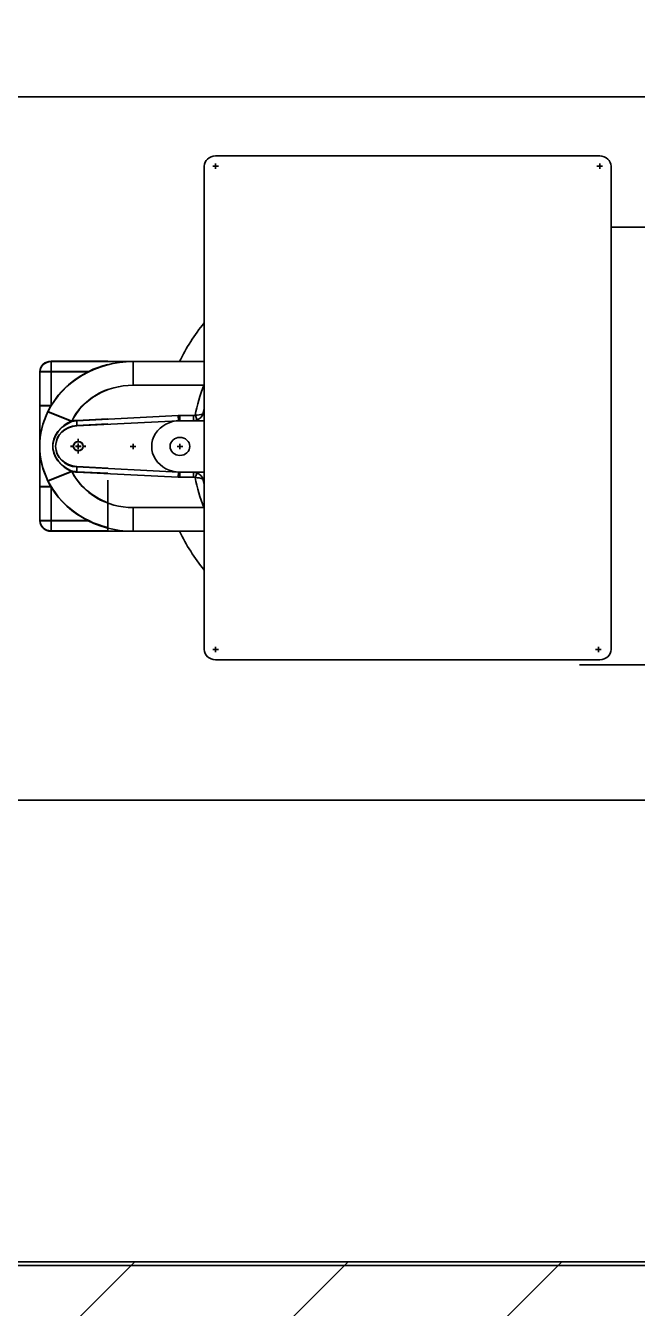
# Model space of a CAD drawing. Extents: x -12047294 to -5625356, y -1456591 to -622873.
# Drawn here: x -5747469 to -5746962, y -680637 to -679574 of the extents above; entities that cross this region are included whole.
import ezdxf

# ---------------------------------------------------------------- set-up
doc = ezdxf.new("R2010")
doc.units = 0
doc.header["$LTSCALE"] = 10
doc.header["$MEASUREMENT"] = 0
doc.layers.add('A-TEXTROOM-报建', color=210, linetype='Continuous')
doc.layers.add('M-DUCT', color=156, linetype='Continuous', lineweight=25)
doc.layers.add('M-W-EQUIP', color=156, linetype='Continuous', lineweight=35)

# ---------------------------------------------------------------- blocks, each defined once
blk = doc.blocks.new('300RT')
at = {"layer": 'M-W-EQUIP'}
for p, q in [((313.29, 831.23, 0), (1506.52, 831.23, 0)), ((1506.52, 831.23, 0), (2232.41, 831.23, 0)), ((1475.04, 789.1, 0), (1116.86, 789.1, 0)), ((1106.33, 781.76, 0), (1106.33, 620.25, 0)), ((1116.86, 781.76, 0), (1114.19, 781.76, 0)), ((1116.86, 781.76, 0), (1116.86, 783.62, 0)), ((1116.86, 781.76, 0), (1116.86, 779.9, 0)), ((1116.86, 781.76, 0), (1119.54, 781.76, 0)), ((1475.04, 781.76, 0), (1472.36, 781.76, 0)), ((1475.04, 781.76, 0), (1475.04, 783.62, 0)), ((1475.04, 781.76, 0), (1475.04, 779.9, 0)), ((1475.04, 781.76, 0), (1477.71, 781.76, 0)), ((1485.57, 436.94, 0), (1485.57, 781.76, 0)), ((1106.33, 738.38, 0), (742.73, 738.38, 0)), ((1551.94, 642.34, 0), (1485.85, 642.34, 0)), ((1551.94, 625.46, 0), (1551.94, 642.34, 0)), ((1628.31, 642.34, 0), (1551.94, 642.34, 0)), ((1575.52, 642.64, 0), (1628.31, 642.64, 0)), ((1628.31, 635.31, 0), (1628.31, 642.64, 0)), ((1628.31, 642.34, 0), (1628.31, 635, 0)), ((1628.31, 635.31, 0), (1593.41, 635.31, 0)), ((1593.41, 635, 0), (1628.31, 635, 0)), ((1628.31, 635.31, 0), (1625.64, 635.31, 0)), ((1628.31, 635, 0), (1625.64, 635, 0)), ((1628.31, 635.31, 0), (1628.31, 637.17, 0)), ((1628.31, 635, 0), (1628.31, 636.87, 0)), ((1628.31, 611, 0), (1628.31, 635.31, 0)), ((1628.31, 635.31, 0), (1638.85, 635.31, 0)), ((1628.31, 635.31, 0), (1628.31, 633.44, 0)), ((1628.31, 635.31, 0), (1630.99, 635.31, 0)), ((1638.85, 635, 0), (1628.31, 635, 0)), ((1628.31, 635, 0), (1628.31, 610.7, 0)), ((1628.31, 635, 0), (1628.31, 633.14, 0)), ((1628.31, 635, 0), (1630.99, 635, 0)), ((1638.85, 635.31, 0), (1638.85, 611, 0)), ((1638.85, 610.7, 0), (1638.85, 635, 0)), ((1485.85, 625.46, 0), (1551.94, 625.46, 0)), ((1106.33, 620.25, 0), (1106.33, 436.94, 0)), ((1609.15, 599.96, 0), (1631.26, 606.85, 0)), ((1609.15, 599.65, 0), (1631.26, 606.55, 0)), ((1628.31, 611, 0), (1638.85, 611, 0)), ((1638.85, 610.7, 0), (1628.31, 610.7, 0)), ((1638.85, 611, 0), (1638.85, 582.12, 0)), ((1638.85, 581.81, 0), (1638.85, 610.7, 0)), ((1485.57, 600.15, 0), (1508.22, 600.15, 0)), ((1494.09, 604.03, 0), (1492.22, 600.72, 0)), ((1495.72, 603.82, 0), (1494.09, 604.03, 0)), ((1508.22, 603.82, 0), (1495.72, 603.82, 0)), ((1495.72, 600.15, 0), (1495.72, 603.82, 0)), ((1508.22, 600.15, 0), (1508.22, 603.82, 0)), ((1509.68, 600.12, 0), (1509.98, 603.79, 0)), ((1604.2, 596.46, 0), (1509.68, 600.12, 0)), ((1604.49, 600.12, 0), (1509.98, 603.79, 0)), ((1575.52, 601.55, 0), (1604.49, 600.43, 0)), ((1604.2, 596.77, 0), (1575.52, 597.88, 0)), ((1604.2, 596.77, 0), (1604.49, 600.43, 0)), ((1604.2, 596.46, 0), (1604.49, 600.12, 0)), ((1612.72, 598.56, 0), (1609.15, 599.96, 0)), ((1609.15, 599.65, 0), (1613.76, 597.78, 0)), ((1616.05, 596.91, 0), (1612.72, 598.56, 0)), ((1613.76, 597.78, 0), (1617.92, 595.47, 0)), ((1619.33, 594.79, 0), (1616.05, 596.91, 0)), ((1617.92, 595.47, 0), (1621.5, 592.67, 0)), ((1603.03, 585.78, 0), (1603.03, 587.14, 0)), ((1603.03, 585.48, 0), (1603.03, 586.84, 0)), ((1622.13, 592.37, 0), (1619.33, 594.79, 0)), ((1621.5, 592.67, 0), (1624.27, 589.46, 0)), ((1624.27, 589.76, 0), (1622.13, 592.37, 0)), ((1625.77, 586.95, 0), (1624.27, 589.76, 0)), ((1624.27, 589.46, 0), (1625.9, 586.31, 0)), ((1626.59, 583.97, 0), (1625.77, 586.95, 0)), ((1625.9, 586.31, 0), (1626.68, 583, 0)), ((1508.22, 581.81, 0), (1505.54, 581.81, 0)), ((1508.22, 581.81, 0), (1508.22, 583.68, 0)), ((1508.22, 581.81, 0), (1508.22, 579.95, 0)), ((1508.22, 581.81, 0), (1510.9, 581.81, 0)), ((1551.94, 581.81, 0), (1549.26, 581.81, 0)), ((1551.94, 581.81, 0), (1551.94, 583.68, 0)), ((1551.94, 581.81, 0), (1551.94, 579.95, 0)), ((1551.94, 581.81, 0), (1554.61, 581.81, 0)), ((1597.76, 582.12, 0), (1595.81, 582.12, 0)), ((1597.76, 581.81, 0), (1595.81, 581.81, 0)), ((1603.03, 582.12, 0), (1600.4, 582.12, 0)), ((1603.03, 581.81, 0), (1600.4, 581.81, 0)), ((1603.03, 582.12, 0), (1603.03, 583.95, 0)), ((1603.03, 581.81, 0), (1603.03, 583.65, 0)), ((1603.03, 582.12, 0), (1603.03, 580.28, 0)), ((1603.03, 582.12, 0), (1605.66, 582.12, 0)), ((1603.03, 581.81, 0), (1603.03, 579.98, 0)), ((1603.03, 581.81, 0), (1605.66, 581.81, 0)), ((1603.03, 578.45, 0), (1603.03, 577.09, 0)), ((1603.03, 578.14, 0), (1603.03, 576.79, 0)), ((1608.3, 582.12, 0), (1610.25, 582.12, 0)), ((1608.3, 581.81, 0), (1610.25, 581.81, 0)), ((1624.27, 574.47, 0), (1625.9, 577.62, 0)), ((1625.77, 576.98, 0), (1624.27, 574.17, 0)), ((1626.59, 579.96, 0), (1625.77, 576.98, 0)), ((1625.9, 577.62, 0), (1626.68, 580.93, 0)), ((1626.68, 580.93, 0), (1626.59, 583.97, 0)), ((1626.68, 583, 0), (1626.59, 579.96, 0)), ((1638.85, 582.12, 0), (1638.85, 553.23, 0)), ((1638.85, 552.93, 0), (1638.85, 581.81, 0)), ((1613.76, 566.15, 0), (1617.92, 568.45, 0)), ((1619.33, 569.13, 0), (1616.05, 567.02, 0)), ((1617.92, 568.45, 0), (1621.5, 571.25, 0)), ((1622.13, 571.56, 0), (1619.33, 569.13, 0)), ((1621.5, 571.25, 0), (1624.27, 574.47, 0)), ((1624.27, 574.17, 0), (1622.13, 571.56, 0)), ((1508.22, 563.47, 0), (1485.57, 563.47, 0)), ((1485.57, 558.52, 0), (1486.73, 558.52, 0)), ((1494.09, 559.59, 0), (1492.22, 562.91, 0)), ((1494.09, 559.59, 0), (1494.14, 559.6, 0)), ((1494.14, 559.6, 0), (1495.72, 559.8, 0)), ((1495.72, 559.8, 0), (1495.72, 563.47, 0)), ((1495.72, 559.8, 0), (1508.22, 559.8, 0)), ((1508.22, 563.47, 0), (1508.22, 559.8, 0)), ((1604.2, 567.16, 0), (1509.68, 563.5, 0)), ((1509.68, 563.5, 0), (1509.98, 559.84, 0)), ((1509.98, 559.84, 0), (1604.49, 563.5, 0)), ((1604.2, 567.47, 0), (1575.52, 566.35, 0)), ((1604.49, 563.8, 0), (1575.52, 562.68, 0)), ((1604.2, 567.47, 0), (1604.49, 563.8, 0)), ((1604.2, 567.16, 0), (1604.49, 563.5, 0)), ((1609.15, 564.28, 0), (1613.76, 566.15, 0)), ((1612.72, 565.37, 0), (1609.15, 563.97, 0)), ((1609.15, 564.28, 0), (1631.26, 557.38, 0)), ((1609.15, 563.97, 0), (1631.26, 557.08, 0)), ((1616.05, 567.02, 0), (1612.72, 565.37, 0)), ((1575.52, 521.59, 0), (1575.52, 557.8, 0)), ((1638.85, 553.23, 0), (1628.31, 553.23, 0)), ((1628.31, 528.93, 0), (1628.31, 553.23, 0)), ((1628.31, 552.93, 0), (1628.31, 528.62, 0)), ((1628.31, 552.93, 0), (1638.85, 552.93, 0)), ((1638.85, 553.23, 0), (1638.85, 528.93, 0)), ((1638.85, 528.62, 0), (1638.85, 552.93, 0)), ((1551.94, 538.16, 0), (1485.85, 538.16, 0)), ((1551.94, 538.16, 0), (1551.94, 521.29, 0)), ((1593.41, 528.93, 0), (1628.31, 528.93, 0)), ((1628.31, 528.62, 0), (1593.41, 528.62, 0)), ((1628.31, 528.93, 0), (1625.64, 528.93, 0)), ((1628.31, 528.62, 0), (1625.64, 528.62, 0)), ((1628.31, 528.93, 0), (1628.31, 530.79, 0)), ((1628.31, 528.62, 0), (1628.31, 530.49, 0)), ((1638.85, 528.93, 0), (1628.31, 528.93, 0)), ((1628.31, 521.59, 0), (1628.31, 528.93, 0)), ((1628.31, 528.93, 0), (1628.31, 527.06, 0)), ((1628.31, 528.93, 0), (1630.99, 528.93, 0)), ((1628.31, 528.62, 0), (1638.85, 528.62, 0)), ((1628.31, 528.62, 0), (1628.31, 521.29, 0)), ((1628.31, 528.62, 0), (1628.31, 526.76, 0)), ((1628.31, 528.62, 0), (1630.99, 528.62, 0)), ((1485.85, 521.29, 0), (1551.94, 521.29, 0)), ((1551.94, 521.29, 0), (1628.31, 521.29, 0)), ((1628.31, 521.59, 0), (1575.52, 521.59, 0)), ((1118.15, 436.94, 0), (1115.47, 436.94, 0)), ((1118.15, 436.94, 0), (1118.15, 438.81, 0)), ((1118.15, 436.94, 0), (1118.15, 435.08, 0)), ((1118.15, 436.94, 0), (1120.82, 436.94, 0)), ((1475.04, 436.94, 0), (1472.36, 436.94, 0)), ((1475.04, 436.94, 0), (1475.04, 438.81, 0)), ((1475.04, 436.94, 0), (1475.04, 435.08, 0)), ((1475.04, 436.94, 0), (1477.71, 436.94, 0)), ((742.73, 425.85, 0), (1135.66, 425.85, 0)), ((1116.86, 429.61, 0), (1475.04, 429.61, 0)), ((710.8, 329.28, 0), (2671.96, 329.28, 0)), ((4842, 0), (0, 0)), ((710.8, -2.78, 0), (2671.96, -2.78, 0))]:
    blk.add_line(p, q, dxfattribs=at)
for centre, major_axis, start_param, end_param in [((1116.86, 781.76, 0), (10.53, 0), 1.570796, 3.141593), ((1475.04, 781.76, 0), (-10.53, 0), 3.141593, 4.712389), ((1313.33, 581.81, 0), (-213.85, 0), 3.560108, 3.776007), ((1551.94, 581.81, 0), (-86.91, 0), 3.562608, 4.712389), ((1628.31, 635.31, 0), (-10.53, 0), 3.141593, 4.712389), ((1628.31, 635, 0), (10.53, 0), 0, 1.570796), ((1551.94, 582.12, 0), (-86.91, 0), 3.562608, 4.43764), ((1313.33, 581.81, 0), (-183.56, 0), 3.316311, 3.490084), ((1551.94, 581.81, 0), (-62.68, 0), 3.562608, 4.712389), ((1551.94, 582.12, 0), (-62.68, 0), 3.562608, 4.326719), ((1313.33, 581.81, 0), (176.6, 0), 0.190544, 0.222568), ((1494.37, 617.76, 0), (19.71, 0), 4.314444, 4.698289), ((1497.63, 607.86, 0), (11.6, 0), 3.490183, 4.22745), ((1551.94, 582.12, 0), (-86.91, 0), 2.720577, 3.562608), ((1551.94, 581.81, 0), (86.91, 0), -0.421016, 0.421016), ((1495.72, 605.69, 0), (7.95, 0), 4.257007, 4.71231), ((1508.22, 581.81, 0), (-31.6, 0), 4.656805, 4.712389), ((1508.22, 581.81, 0), (-26.34, 0), 1.570796, 4.712389), ((1603.03, 582.12, 0), (-21.07, 0), 1.626381, 4.656805), ((1603.03, 581.81, 0), (-21.07, 0), 1.626381, 4.656805), ((1603.03, 582.12, 0), (26.34, 0), 1.336493, 1.515212), ((1603.03, 581.81, 0), (26.34, 0), 1.336493, 1.515212), ((1313.33, 581.81, 0), (176.6, 0), -0.222568, -0.190544), ((1313.33, 581.81, 0), (183.56, 0), -0.348492, -0.174718), ((1497.63, 555.76, 0), (-11.6, 0), -1.085857, -0.34859), ((1494.37, 545.86, 0), (-19.71, 0), -1.556696, -1.172851), ((1495.73, 557.91, 0), (-7.98, 0), -1.569858, -1.116274), ((1508.22, 581.81, 0), (31.6, 0), 4.712389, 4.767973), ((1551.94, 581.81, 0), (-62.68, 0), 1.570796, 2.720577), ((1551.94, 582.12, 0), (-62.68, 0), 1.956466, 2.720577), ((1603.03, 582.12, 0), (26.34, 0), -1.515212, -1.336493), ((1603.03, 581.81, 0), (-26.34, 0), 1.626381, 1.805099), ((1551.94, 581.81, 0), (-86.91, 0), 1.570796, 2.720577), ((1551.94, 582.12, 0), (86.91, 0), -1.296047, -0.421016), ((1628.31, 528.93, 0), (10.53, 0), 4.712389, 6.283185), ((1628.31, 528.62, 0), (-10.53, 0), 1.570796, 3.141593), ((1313.33, 581.81, 0), (213.85, 0), -0.634415, -0.418515), ((1116.86, 436.94, 0), (10.53, 0), 3.141593, 4.712389), ((1475.04, 436.94, 0), (-10.53, 0), 1.570796, 3.141593)]:
    blk.add_ellipse(centre, major_axis=major_axis, ratio=0.696429, start_param=start_param, end_param=end_param, dxfattribs=at)
at = {"layer": 'M-W-EQUIP', "extrusion": (1.08487e-16, -1.7741e-28, -1)}
blk.add_ellipse((1508.22, 581.81, 0), major_axis=(-9.22, 0), ratio=0.696429, dxfattribs=at)
at = {"layer": 'M-W-EQUIP', "extrusion": (1.0911e-16, 5.94265e-28, -1)}
for centre in [(1603.03, 582.12, 0), (1603.03, 581.81, 0)]:
    blk.add_ellipse(centre, major_axis=(4.58, 0), ratio=0.696429, start_param=3.141593, end_param=9.424778, dxfattribs=at)
blk = doc.blocks.new('A$C23335F82')
at = {"layer": 'M-DUCT'}
h = blk.add_hatch(dxfattribs=at)
h.set_pattern_fill('ANSI31', color=256, scale=1000, angle=90)
h.set_pattern_definition([(135, (-1037127.47, 3311883.54), (-88.3883476, -88.3883476), [])])
h.paths.add_polyline_path([(1000, -6450), (1000, -2150), (0, -2150), (0, -6450)])
h.paths.add_polyline_path([(-1800, -2150), (0, -2150), (0, 2150), (-1800, 2150)])
h.paths.add_polyline_path([(-2800, -6450), (-1800, -6450), (-1800, -2150), (-2800, -2150)])
blk.add_lwpolyline([(0, -6450), (0, -2150), (1000, -2150), (1000, -6450)], close=True, dxfattribs=at)
blk.add_lwpolyline([(0, -6450), (0, -2150), (1000, -2150), (1000, -6450)], close=True, dxfattribs=at)
at = {"layer": 'M-W-EQUIP', "extrusion": (0, 0, -1), "xscale": 0.8880627839735646, "yscale": 1.161290322580645, "zscale": -1, "rotation": 270}
blk.add_blockref('300RT', (0, -2150), dxfattribs=at)
blk = doc.blocks.new('A$C50D712EB')
at = {"layer": 'M-W-EQUIP', "rotation": 270}
blk.add_blockref('A$C23335F82', (15606, -3202), dxfattribs=at)

msp = doc.modelspace()

# ---------------------------------------------------------------- hatches: boundary and pattern name
at = {"layer": 'A-TEXTROOM-报建'}
h = msp.add_hatch(dxfattribs=at)
h.set_pattern_fill('ANSI31', color=156, scale=300)
h.set_pattern_definition([(45, (6459.6, 7e-09), (-336.759605, 336.759605), [])])
edge = h.paths.add_edge_path(flags=16)
edge.add_arc((-5789890.1, -733372.9), 19800.3, 180.00002, 210.33182)
edge.add_line((-5806980, -743372.1), (-5798690.9, -743375))
edge.add_arc((-5798679.1, -768354), 24979, 71.82959, 90.02715, ccw=False)
edge.add_arc((-5798679.1, -768354), 24979, 46.40636, 71.82959, ccw=False)
edge.add_arc((-5761511.4, -729209.4), 29000, 226.55073, 235.72344)
edge.add_line((-5777843.9, -753173), (-5734626.5, -753172.4))
edge.add_line((-5734626.5, -753172.4), (-5734626.6, -742573))
edge.add_line((-5734626.6, -742573), (-5724090.3, -742573.2))
edge.add_line((-5724090.3, -742573.2), (-5724090.3, -706873))
edge.add_line((-5724090.3, -706873), (-5715090.4, -706873))
edge.add_line((-5715090.4, -706873), (-5715090.4, -697848.9))
edge.add_arc((-5806750.6, -701974.8), 91753, 2.577338, 4.963321)
edge.add_arc((-5757072.8, -697881.8), 41908, 5.26452, 17.9861)
edge.add_arc((-5817479.3, -718426.1), 105710, 18.467251, 21.437185)
edge.add_arc((-5747882, -689052.2), 30252, 17.82622, 40.55905)
edge.add_arc((-5746701.1, -686704.3), 27846.7, 38.4683, 72.82075)
edge.add_arc((-5793741.7, -821555.8), 170652.4, 71.1042, 72.756978)
edge.add_line((-5743156, -658573.2), (-5782091.3, -658573.2))
edge.add_line((-5782091.3, -658573.2), (-5782091.3, -664172.9))
edge.add_line((-5782091.3, -664172.9), (-5804290.4, -664172.9))
edge.add_line((-5804290.4, -664172.9), (-5804290.4, -680572.8))
edge.add_line((-5804290.4, -680572.8), (-5809690.4, -680572.8))
edge.add_line((-5809690.4, -680572.8), (-5809690.4, -733372.9))
h.paths.add_polyline_path([(-5821993.3, -644043.7), (-5678940.3, -644043.7), (-5678940.3, -767193.7), (-5821993.3, -767193.7)])

# ---------------------------------------------------------------- block references
msp.add_blockref('A$C50D712EB', (-5759457.7, -677396.4))

doc.saveas('drawing.dxf')
